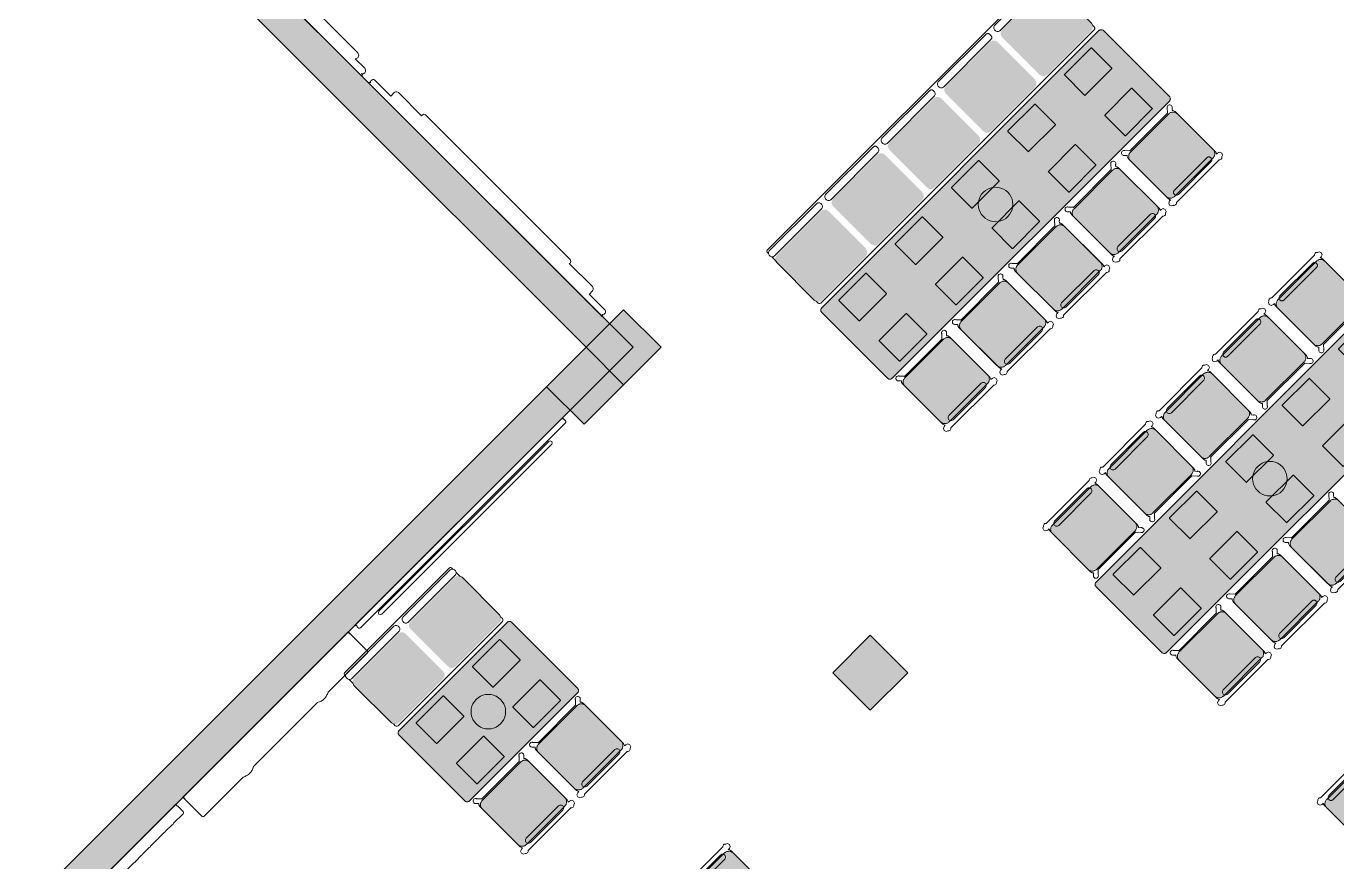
# Model space of a CAD drawing. Extents: x 2172.2 to 2210.6, y 415.3 to 458.1.
# Drawn here: x 2172.39 to 2182.26, y 441.5 to 447.79 of the extents above; entities that cross this region are included whole.
import ezdxf

# ---------------------------------------------------------------- set-up
doc = ezdxf.new("R2010")
doc.units = 0
for name, color, linetype, lineweight in [('AYAA_B2_BANQUETTES', 7, 'CONTINUOUS', 18), ('AYAA_B2_CHAIRS', 7, 'CONTINUOUS', 18), ('AYAA_B2_COLUMNS', 8, 'CONTINUOUS', 30), ('AYAA_B2_FINE_DETAIL', 8, 'CONTINUOUS', 9), ('AYAA_B2_TABLES', 7, 'CONTINUOUS', 18), ('AYAA_B2_WALL_DECOR', 32, 'CONTINUOUS', 13), ('AYAA_B2_WALLS', 7, 'CONTINUOUS', 30)]:
    doc.layers.add(name, color=color, linetype=linetype, lineweight=lineweight)

# ---------------------------------------------------------------- blocks, each defined once
blk = doc.blocks.new('AYAA_B2_ARCHITECTURE')
at = {"layer": 'AYAA_B2_COLUMNS', "true_color": 0xc2b092}
for points in [[(-13.110547, 11.08629), (-13.393355, 11.369164), (-13.110547, 11.651969), (-12.827707, 11.369129)], [(-13.020992, 11.175842), (-13.407532, 10.789306), (-13.69034, 11.07218), (-13.393366, 11.369152), (-13.110547, 11.08629)], [(-10.97166, 8.919112), (-11.254499, 8.636272), (-11.537308, 8.919147), (-11.254499, 9.201951)]]:
    blk.add_hatch(color=256, dxfattribs=at).paths.add_polyline_path(points)
at = {"layer": 'AYAA_B2_WALLS', "true_color": 0xe4e1d8}
blk.add_hatch(color=256, dxfattribs=at).paths.add_polyline_path([(-17.430969, 6.977996), (-17.607746, 7.154773), (-13.39339, 11.369129), (-17.363581, 15.33932), (-17.186804, 15.516096), (-13.039837, 11.369129)])
at = {"layer": 'AYAA_B2_COLUMNS', "linetype": 'CONTINUOUS', "lineweight": -2}
for points in [[(-13.110547, 11.08629), (-13.393355, 11.369164), (-13.110547, 11.651969), (-12.827707, 11.369129)], [(-13.020992, 11.175842), (-13.407532, 10.789306), (-13.69034, 11.07218), (-13.393366, 11.369152), (-13.110547, 11.08629)], [(-10.97166, 8.919112), (-11.254499, 8.636272), (-11.537308, 8.919147), (-11.254499, 9.201951)]]:
    blk.add_lwpolyline(points, close=True, dxfattribs=at)
at = {"layer": 'AYAA_B2_WALLS', "linetype": 'CONTINUOUS', "lineweight": -2}
blk.add_lwpolyline([(-17.430969, 6.977996), (-17.607746, 7.154773), (-13.39339, 11.369129), (-17.363581, 15.33932), (-17.186804, 15.516096), (-13.039837, 11.369129)], close=True, dxfattribs=at)
blk = doc.blocks.new('AYAA_B2_CHAIR_OLIVE')
at = {"true_color": 0xd7dec3}
blk.add_hatch(color=256, dxfattribs=at).paths.add_polyline_path([(-0.247475, -0.204863), (-0.248872, -0.200013), (-0.249717, -0.195038), (-0.25, -0.19), (-0.25, 0.19), (-0.249717, 0.195038), (-0.248872, 0.200013), (-0.247475, 0.204863), (-0.245544, 0.209525), (-0.243103, 0.213941), (-0.240182, 0.218057), (-0.23682, 0.22182), (-0.233057, 0.225182), (-0.228941, 0.228103), (-0.224525, 0.230544), (-0.219863, 0.232475), (-0.215013, 0.233872), (-0.210038, 0.234717), (-0.205, 0.235), (0.205, 0.235), (0.210038, 0.234717), (0.215013, 0.233872), (0.219863, 0.232475), (0.224525, 0.230544), (0.228941, 0.228103), (0.233057, 0.225182), (0.23682, 0.22182), (0.240182, 0.218057), (0.243103, 0.213941), (0.245544, 0.209525), (0.247475, 0.204863), (0.248872, 0.200013), (0.249717, 0.195038), (0.25, 0.19), (0.25, -0.19), (0.249717, -0.195038), (0.248872, -0.200013), (0.247475, -0.204863), (0.245544, -0.209525), (0.243103, -0.213941), (0.240182, -0.218057), (0.23682, -0.22182), (0.233057, -0.225182), (0.228941, -0.228103), (0.224525, -0.230544), (0.219863, -0.232475), (0.215013, -0.233872), (0.210038, -0.234717), (0.205, -0.235), (-0.205, -0.235), (-0.210038, -0.234717), (-0.215013, -0.233872), (-0.219863, -0.232475), (-0.224525, -0.230544), (-0.228941, -0.228103), (-0.233057, -0.225182), (-0.23682, -0.22182), (-0.240182, -0.218057), (-0.243103, -0.213941), (-0.245544, -0.209525)])
at = {"color": 0, "linetype": 'CONTINUOUS', "lineweight": -2}
for points in [[(-0.255, -0.233), (-0.242972, -0.233), (-0.245992, -0.22998), (-0.25, -0.215), (-0.25, 0.215), (-0.245992, 0.22998), (-0.240149, 0.235823), (-0.252556, 0.249383), (-0.254118, 0.250179), (-0.258321, 0.254382), (-0.26102, 0.259679), (-0.26195, 0.26555), (-0.26102, 0.271421), (-0.258321, 0.276718), (-0.254118, 0.280921), (-0.248821, 0.28362), (-0.24295, 0.28455), (-0.237079, 0.28362), (-0.231782, 0.280921), (-0.227579, 0.276718), (-0.22608, 0.273776), (-0.20172, 0.24715), (-0.200943, 0.245), (0.200943, 0.245), (0.20172, 0.24715), (0.22608, 0.273776), (0.227579, 0.276718), (0.231782, 0.280921), (0.237079, 0.28362), (0.24295, 0.28455), (0.248821, 0.28362), (0.254118, 0.280921), (0.258321, 0.276718), (0.26102, 0.271421), (0.26195, 0.26555), (0.26102, 0.259679), (0.258321, 0.254382), (0.254118, 0.250179), (0.252556, 0.249383), (0.240149, 0.235823), (0.245992, 0.22998), (0.25, 0.215), (0.25, -0.215), (0.245992, -0.22998), (0.242972, -0.233), (0.255, -0.233), (0.270556, -0.239444), (0.277, -0.255), (0.270556, -0.270556), (0.259027, -0.275332), (0.258321, -0.276718), (0.254118, -0.280921), (0.248821, -0.28362), (0.24295, -0.28455), (0.237079, -0.28362), (0.231782, -0.280921), (0.227861, -0.277), (-0.227861, -0.277), (-0.231782, -0.280921), (-0.237079, -0.28362), (-0.24295, -0.28455), (-0.248821, -0.28362), (-0.254118, -0.280921), (-0.258321, -0.276718), (-0.259027, -0.275332), (-0.270556, -0.270556), (-0.277, -0.255), (-0.270556, -0.239444)], [(-0.247475, -0.204863), (-0.248872, -0.200013), (-0.249717, -0.195038), (-0.25, -0.19), (-0.25, 0.19), (-0.249717, 0.195038), (-0.248872, 0.200013), (-0.247475, 0.204863), (-0.245544, 0.209525), (-0.243103, 0.213941), (-0.240182, 0.218057), (-0.23682, 0.22182), (-0.233057, 0.225182), (-0.228941, 0.228103), (-0.224525, 0.230544), (-0.219863, 0.232475), (-0.215013, 0.233872), (-0.210038, 0.234717), (-0.205, 0.235), (0.205, 0.235), (0.210038, 0.234717), (0.215013, 0.233872), (0.219863, 0.232475), (0.224525, 0.230544), (0.228941, 0.228103), (0.233057, 0.225182), (0.23682, 0.22182), (0.240182, 0.218057), (0.243103, 0.213941), (0.245544, 0.209525), (0.247475, 0.204863), (0.248872, 0.200013), (0.249717, 0.195038), (0.25, 0.19), (0.25, -0.19), (0.249717, -0.195038), (0.248872, -0.200013), (0.247475, -0.204863), (0.245544, -0.209525), (0.243103, -0.213941), (0.240182, -0.218057), (0.23682, -0.22182), (0.233057, -0.225182), (0.228941, -0.228103), (0.224525, -0.230544), (0.219863, -0.232475), (0.215013, -0.233872), (0.210038, -0.234717), (0.205, -0.235), (-0.205, -0.235), (-0.210038, -0.234717), (-0.215013, -0.233872), (-0.219863, -0.232475), (-0.224525, -0.230544), (-0.228941, -0.228103), (-0.233057, -0.225182), (-0.23682, -0.22182), (-0.240182, -0.218057), (-0.243103, -0.213941), (-0.245544, -0.209525)], [(-0.183735, -0.203506), (-0.1725, -0.2005), (0.1725, -0.2005), (0.183735, -0.203506), (0.191994, -0.211765), (0.195, -0.223), (0.191994, -0.234235), (0.183735, -0.242494), (0.1725, -0.2455), (-0.1725, -0.2455), (-0.183735, -0.242494), (-0.191994, -0.234235), (-0.195, -0.223), (-0.191994, -0.211765)]]:
    blk.add_lwpolyline(points, close=True, dxfattribs=at)
blk = doc.blocks.new('AYAA_B2_DINING_5')
at = {"true_color": 0xefe8d6}
blk.add_hatch(color=256, dxfattribs=at).paths.add_polyline_path([(-1.5, -0.35), (-1.5, 0.35), (-1.499692, 0.353911), (-1.498776, 0.357725), (-1.497275, 0.36135), (-1.495225, 0.364695), (-1.492678, 0.367678), (-1.489695, 0.370225), (-1.48635, 0.372275), (-1.482725, 0.373776), (-1.478911, 0.374692), (-1.475, 0.375), (1.475, 0.375), (1.478911, 0.374692), (1.482725, 0.373776), (1.48635, 0.372275), (1.489695, 0.370225), (1.492678, 0.367678), (1.495225, 0.364695), (1.497275, 0.36135), (1.498776, 0.357725), (1.499692, 0.353911), (1.5, 0.35), (1.5, -0.35), (1.499692, -0.353911), (1.498776, -0.357725), (1.497275, -0.36135), (1.495225, -0.364695), (1.492678, -0.367678), (1.489695, -0.370225), (1.48635, -0.372275), (1.482725, -0.373776), (1.478911, -0.374692), (1.475, -0.375), (-1.475, -0.375), (-1.478911, -0.374692), (-1.482725, -0.373776), (-1.48635, -0.372275), (-1.489695, -0.370225), (-1.492678, -0.367678), (-1.495225, -0.364695), (-1.497275, -0.36135), (-1.498776, -0.357725), (-1.499692, -0.353911)])
at = {"color": 0, "linetype": 'CONTINUOUS', "lineweight": -2}
blk.add_lwpolyline([(-1.5, 0.35), (-1.499692, 0.353911), (-1.498776, 0.357725), (-1.497275, 0.36135), (-1.495225, 0.364695), (-1.492678, 0.367678), (-1.489695, 0.370225), (-1.48635, 0.372275), (-1.482725, 0.373776), (-1.478911, 0.374692), (-1.475, 0.375), (1.475, 0.375), (1.478911, 0.374692), (1.482725, 0.373776), (1.48635, 0.372275), (1.489695, 0.370225), (1.492678, 0.367678), (1.495225, 0.364695), (1.497275, 0.36135), (1.498776, 0.357725), (1.499692, 0.353911), (1.5, 0.35), (1.5, -0.35), (1.499692, -0.353911), (1.498776, -0.357725), (1.497275, -0.36135), (1.495225, -0.364695), (1.492678, -0.367678), (1.489695, -0.370225), (1.48635, -0.372275), (1.482725, -0.373776), (1.478911, -0.374692), (1.475, -0.375), (-1.475, -0.375), (-1.478911, -0.374692), (-1.482725, -0.373776), (-1.48635, -0.372275), (-1.489695, -0.370225), (-1.492678, -0.367678), (-1.495225, -0.364695), (-1.497275, -0.36135), (-1.498776, -0.357725), (-1.499692, -0.353911), (-1.5, -0.35)], close=True, dxfattribs=at)
at = {"layer": 'AYAA_B2_FINE_DETAIL', "linetype": 'CONTINUOUS', "lineweight": -2}
for points in [[(-1.057, 0.325), (-1.056001, 0.324733), (-1.055267, 0.323999), (-1.055, 0.323), (-1.055, 0.107), (-1.055267, 0.106001), (-1.056001, 0.105267), (-1.057, 0.105), (-1.343, 0.105), (-1.343999, 0.105267), (-1.344733, 0.106001), (-1.345, 0.107), (-1.345, 0.323), (-1.344733, 0.323999), (-1.343999, 0.324733), (-1.343, 0.325)], [(-0.745, 0.107), (-0.745, 0.323), (-0.744733, 0.323999), (-0.743999, 0.324733), (-0.743, 0.325), (-0.457, 0.325), (-0.456001, 0.324733), (-0.455267, 0.323999), (-0.455, 0.323), (-0.455, 0.107), (-0.455267, 0.106001), (-0.456001, 0.105267), (-0.457, 0.105), (-0.743, 0.105), (-0.743999, 0.105267), (-0.744733, 0.106001)], [(-0.145, 0.107), (-0.145, 0.323), (-0.144733, 0.323999), (-0.143999, 0.324733), (-0.143, 0.325), (0.143, 0.325), (0.143999, 0.324733), (0.144733, 0.323999), (0.145, 0.323), (0.145, 0.107), (0.144733, 0.106001), (0.143999, 0.105267), (0.143, 0.105), (-0.143, 0.105), (-0.143999, 0.105267), (-0.144733, 0.106001)], [(0.455267, 0.323999), (0.456001, 0.324733), (0.457, 0.325), (0.743, 0.325), (0.743999, 0.324733), (0.744733, 0.323999), (0.745, 0.323), (0.745, 0.107), (0.744733, 0.106001), (0.743999, 0.105267), (0.743, 0.105), (0.457, 0.105), (0.456001, 0.105267), (0.455267, 0.106001), (0.455, 0.107), (0.455, 0.323)], [(1.057, 0.325), (1.343, 0.325), (1.343999, 0.324733), (1.344733, 0.323999), (1.345, 0.323), (1.345, 0.107), (1.344733, 0.106001), (1.343999, 0.105267), (1.343, 0.105), (1.057, 0.105), (1.056001, 0.105267), (1.055267, 0.106001), (1.055, 0.107), (1.055, 0.323), (1.055267, 0.323999), (1.056001, 0.324733)], [(-0.123637, 0.040172), (-0.115831, 0.059019), (-0.105172, 0.076412), (-0.091924, 0.091924), (-0.076412, 0.105172), (-0.059019, 0.115831), (-0.040172, 0.123637), (-0.020336, 0.128399), (0, 0.13), (0.020336, 0.128399), (0.040172, 0.123637), (0.059019, 0.115831), (0.076412, 0.105172), (0.091924, 0.091924), (0.105172, 0.076412), (0.115831, 0.059019), (0.123637, 0.040172), (0.128399, 0.020336), (0.13, 0), (0.128399, -0.020336), (0.123637, -0.040172), (0.115831, -0.059019), (0.105172, -0.076412), (0.091924, -0.091924), (0.076412, -0.105172), (0.059019, -0.115831), (0.040172, -0.123637), (0.020336, -0.128399), (0, -0.13), (-0.020336, -0.128399), (-0.040172, -0.123637), (-0.059019, -0.115831), (-0.076412, -0.105172), (-0.091924, -0.091924), (-0.105172, -0.076412), (-0.115831, -0.059019), (-0.123637, -0.040172), (-0.128399, -0.020336), (-0.13, 0), (-0.128399, 0.020336)], [(-1.056001, -0.105267), (-1.055267, -0.106001), (-1.055, -0.107), (-1.055, -0.323), (-1.055267, -0.323999), (-1.056001, -0.324733), (-1.057, -0.325), (-1.343, -0.325), (-1.343999, -0.324733), (-1.344733, -0.323999), (-1.345, -0.323), (-1.345, -0.107), (-1.344733, -0.106001), (-1.343999, -0.105267), (-1.343, -0.105), (-1.057, -0.105)], [(-0.744733, -0.106001), (-0.743999, -0.105267), (-0.743, -0.105), (-0.457, -0.105), (-0.456001, -0.105267), (-0.455267, -0.106001), (-0.455, -0.107), (-0.455, -0.323), (-0.455267, -0.323999), (-0.456001, -0.324733), (-0.457, -0.325), (-0.743, -0.325), (-0.743999, -0.324733), (-0.744733, -0.323999), (-0.745, -0.323), (-0.745, -0.107)], [(-0.144733, -0.106001), (-0.143999, -0.105267), (-0.143, -0.105), (0.143, -0.105), (0.143999, -0.105267), (0.144733, -0.106001), (0.145, -0.107), (0.145, -0.323), (0.144733, -0.323999), (0.143999, -0.324733), (0.143, -0.325), (-0.143, -0.325), (-0.143999, -0.324733), (-0.144733, -0.323999), (-0.145, -0.323), (-0.145, -0.107)], [(0.457, -0.105), (0.743, -0.105), (0.743999, -0.105267), (0.744733, -0.106001), (0.745, -0.107), (0.745, -0.323), (0.744733, -0.323999), (0.743999, -0.324733), (0.743, -0.325), (0.457, -0.325), (0.456001, -0.324733), (0.455267, -0.323999), (0.455, -0.323), (0.455, -0.107), (0.455267, -0.106001), (0.456001, -0.105267)], [(1.055267, -0.106001), (1.056001, -0.105267), (1.057, -0.105), (1.343, -0.105), (1.343999, -0.105267), (1.344733, -0.106001), (1.345, -0.107), (1.345, -0.323), (1.344733, -0.323999), (1.343999, -0.324733), (1.343, -0.325), (1.057, -0.325), (1.056001, -0.324733), (1.055267, -0.323999), (1.055, -0.323), (1.055, -0.107)]]:
    blk.add_lwpolyline(points, close=True, dxfattribs=at)
blk = doc.blocks.new('AYAA_B2_DINING_2')
at = {"true_color": 0xefe8d6}
blk.add_hatch(color=256, dxfattribs=at).paths.add_polyline_path([(-0.595225, -0.364695), (-0.597275, -0.36135), (-0.598776, -0.357725), (-0.599692, -0.353911), (-0.6, -0.35), (-0.6, 0.35), (-0.599692, 0.353911), (-0.598776, 0.357725), (-0.597275, 0.36135), (-0.595225, 0.364695), (-0.592678, 0.367678), (-0.589695, 0.370225), (-0.58635, 0.372275), (-0.582725, 0.373776), (-0.578911, 0.374692), (-0.575, 0.375), (0.575, 0.375), (0.578911, 0.374692), (0.582725, 0.373776), (0.58635, 0.372275), (0.589695, 0.370225), (0.592678, 0.367678), (0.595225, 0.364695), (0.597275, 0.36135), (0.598776, 0.357725), (0.599692, 0.353911), (0.6, 0.35), (0.6, -0.35), (0.599692, -0.353911), (0.598776, -0.357725), (0.597275, -0.36135), (0.595225, -0.364695), (0.592678, -0.367678), (0.589695, -0.370225), (0.58635, -0.372275), (0.582725, -0.373776), (0.578911, -0.374692), (0.575, -0.375), (-0.575, -0.375), (-0.578911, -0.374692), (-0.582725, -0.373776), (-0.58635, -0.372275), (-0.589695, -0.370225), (-0.592678, -0.367678)])
at = {"color": 0, "linetype": 'CONTINUOUS', "lineweight": -2}
blk.add_lwpolyline([(-0.599692, 0.353911), (-0.598776, 0.357725), (-0.597275, 0.36135), (-0.595225, 0.364695), (-0.592678, 0.367678), (-0.589695, 0.370225), (-0.58635, 0.372275), (-0.582725, 0.373776), (-0.578911, 0.374692), (-0.575, 0.375), (0.575, 0.375), (0.578911, 0.374692), (0.582725, 0.373776), (0.58635, 0.372275), (0.589695, 0.370225), (0.592678, 0.367678), (0.595225, 0.364695), (0.597275, 0.36135), (0.598776, 0.357725), (0.599692, 0.353911), (0.6, 0.35), (0.6, -0.35), (0.599692, -0.353911), (0.598776, -0.357725), (0.597275, -0.36135), (0.595225, -0.364695), (0.592678, -0.367678), (0.589695, -0.370225), (0.58635, -0.372275), (0.582725, -0.373776), (0.578911, -0.374692), (0.575, -0.375), (-0.575, -0.375), (-0.578911, -0.374692), (-0.582725, -0.373776), (-0.58635, -0.372275), (-0.589695, -0.370225), (-0.592678, -0.367678), (-0.595225, -0.364695), (-0.597275, -0.36135), (-0.598776, -0.357725), (-0.599692, -0.353911), (-0.6, -0.35), (-0.6, 0.35)], close=True, dxfattribs=at)
at = {"layer": 'AYAA_B2_FINE_DETAIL', "linetype": 'CONTINUOUS', "lineweight": -2}
for points in [[(-0.443, 0.325), (-0.157, 0.325), (-0.156001, 0.324733), (-0.155267, 0.323999), (-0.155, 0.323), (-0.155, 0.107), (-0.155267, 0.106001), (-0.156001, 0.105267), (-0.157, 0.105), (-0.443, 0.105), (-0.443999, 0.105267), (-0.444733, 0.106001), (-0.445, 0.107), (-0.445, 0.323), (-0.444733, 0.323999), (-0.443999, 0.324733)], [(0.155, 0.323), (0.155267, 0.323999), (0.156001, 0.324733), (0.157, 0.325), (0.443, 0.325), (0.443999, 0.324733), (0.444733, 0.323999), (0.445, 0.323), (0.445, 0.107), (0.444733, 0.106001), (0.443999, 0.105267), (0.443, 0.105), (0.157, 0.105), (0.156001, 0.105267), (0.155267, 0.106001), (0.155, 0.107)], [(-0.123637, 0.040172), (-0.115831, 0.059019), (-0.105172, 0.076412), (-0.091924, 0.091924), (-0.076412, 0.105172), (-0.059019, 0.115831), (-0.040172, 0.123637), (-0.020336, 0.128399), (0, 0.13), (0.020336, 0.128399), (0.040172, 0.123637), (0.059019, 0.115831), (0.076412, 0.105172), (0.091924, 0.091924), (0.105172, 0.076412), (0.115831, 0.059019), (0.123637, 0.040172), (0.128399, 0.020336), (0.13, 0), (0.128399, -0.020336), (0.123637, -0.040172), (0.115831, -0.059019), (0.105172, -0.076412), (0.091924, -0.091924), (0.076412, -0.105172), (0.059019, -0.115831), (0.040172, -0.123637), (0.020336, -0.128399), (0, -0.13), (-0.020336, -0.128399), (-0.040172, -0.123637), (-0.059019, -0.115831), (-0.076412, -0.105172), (-0.091924, -0.091924), (-0.105172, -0.076412), (-0.115831, -0.059019), (-0.123637, -0.040172), (-0.128399, -0.020336), (-0.13, 0), (-0.128399, 0.020336)], [(-0.443999, -0.105267), (-0.443, -0.105), (-0.157, -0.105), (-0.156001, -0.105267), (-0.155267, -0.106001), (-0.155, -0.107), (-0.155, -0.323), (-0.155267, -0.323999), (-0.156001, -0.324733), (-0.157, -0.325), (-0.443, -0.325), (-0.443999, -0.324733), (-0.444733, -0.323999), (-0.445, -0.323), (-0.445, -0.107), (-0.444733, -0.106001)], [(0.155267, -0.106001), (0.156001, -0.105267), (0.157, -0.105), (0.443, -0.105), (0.443999, -0.105267), (0.444733, -0.106001), (0.445, -0.107), (0.445, -0.323), (0.444733, -0.323999), (0.443999, -0.324733), (0.443, -0.325), (0.157, -0.325), (0.156001, -0.324733), (0.155267, -0.323999), (0.155, -0.323), (0.155, -0.107)]]:
    blk.add_lwpolyline(points, close=True, dxfattribs=at)
blk = doc.blocks.new('AYAA_B2_PERIMETER_BENCH_2')
at = {"true_color": 0xe8ddc8}
for points in [[(-0.535, 0.26), (-0.065, 0.26), (-0.045026, 0.254656), (-0.030344, 0.239974), (-0.025, 0.22), (-0.025, -0.18), (-0.030344, -0.199974), (-0.045026, -0.214656), (-0.065, -0.22), (-0.535, -0.22), (-0.554974, -0.214656), (-0.569656, -0.199974), (-0.575, -0.18), (-0.575, 0.22), (-0.569656, 0.239974), (-0.554974, 0.254656)], [(0.065, 0.26), (0.535, 0.26), (0.554974, 0.254656), (0.569656, 0.239974), (0.575, 0.22), (0.575, -0.18), (0.569656, -0.199974), (0.554974, -0.214656), (0.535, -0.22), (0.065, -0.22), (0.045026, -0.214656), (0.030344, -0.199974), (0.025, -0.18), (0.025, 0.22), (0.030344, 0.239974), (0.045026, 0.254656)]]:
    blk.add_hatch(color=256, dxfattribs=at).paths.add_polyline_path(points)
at = {"color": 0, "linetype": 'CONTINUOUS', "lineweight": -2}
for points in [[(-0.57, -0.236453), (-0.57, -0.198688), (-0.575, -0.18), (-0.575, 0.22), (-0.57, 0.238688), (-0.57, 0.255), (-0.567996, 0.26249), (-0.56249, 0.267996), (-0.555, 0.27), (0.555, 0.27), (0.56249, 0.267996), (0.567996, 0.26249), (0.57, 0.255), (0.57, 0.238688), (0.575, 0.22), (0.575, -0.18), (0.57, -0.198688), (0.57, -0.236453), (0.572061, -0.238514), (0.575, -0.2495), (0.575, -0.2605), (0.572061, -0.271486), (0.569799, -0.273748), (0.57, -0.2745), (0.57, -0.2855), (0.568397, -0.291492), (0.563992, -0.295897), (0.558, -0.2975), (-0.558, -0.2975), (-0.563992, -0.295897), (-0.568397, -0.291492), (-0.57, -0.2855), (-0.57, -0.2745), (-0.569799, -0.273748), (-0.572061, -0.271486), (-0.575, -0.2605), (-0.575, -0.2495), (-0.572061, -0.238514)], [(-0.553, -0.2275), (-0.047, -0.2275), (-0.036014, -0.230439), (-0.027939, -0.238514), (-0.025, -0.2495), (-0.025, -0.2605), (-0.027939, -0.271486), (-0.036014, -0.279561), (-0.047, -0.2825), (-0.553, -0.2825), (-0.563986, -0.279561), (-0.572061, -0.271486), (-0.575, -0.2605), (-0.575, -0.2495), (-0.572061, -0.238514), (-0.563986, -0.230439)], [(0.047, -0.2275), (0.553, -0.2275), (0.563986, -0.230439), (0.572061, -0.238514), (0.575, -0.2495), (0.575, -0.2605), (0.572061, -0.271486), (0.563986, -0.279561), (0.553, -0.2825), (0.047, -0.2825), (0.036014, -0.279561), (0.027939, -0.271486), (0.025, -0.2605), (0.025, -0.2495), (0.027939, -0.238514), (0.036014, -0.230439)]]:
    blk.add_lwpolyline(points, close=True, dxfattribs=at)
blk = doc.blocks.new('AYAA_B2_PERIMETER_BENCH_5')
at = {"true_color": 0xe8ddc8}
for points in [[(-1.475, 0.22), (-1.469656, 0.239974), (-1.454974, 0.254656), (-1.435, 0.26), (-0.965, 0.26), (-0.945026, 0.254656), (-0.930344, 0.239974), (-0.925, 0.22), (-0.925, -0.18), (-0.930344, -0.199974), (-0.945026, -0.214656), (-0.965, -0.22), (-1.435, -0.22), (-1.454974, -0.214656), (-1.469656, -0.199974), (-1.475, -0.18)], [(-0.869656, 0.239974), (-0.854974, 0.254656), (-0.835, 0.26), (-0.365, 0.26), (-0.345026, 0.254656), (-0.330344, 0.239974), (-0.325, 0.22), (-0.325, -0.18), (-0.330344, -0.199974), (-0.345026, -0.214656), (-0.365, -0.22), (-0.835, -0.22), (-0.854974, -0.214656), (-0.869656, -0.199974), (-0.875, -0.18), (-0.875, 0.22)], [(-0.269656, 0.239974), (-0.254974, 0.254656), (-0.235, 0.26), (0.235, 0.26), (0.254974, 0.254656), (0.269656, 0.239974), (0.275, 0.22), (0.275, -0.18), (0.269656, -0.199974), (0.254974, -0.214656), (0.235, -0.22), (-0.235, -0.22), (-0.254974, -0.214656), (-0.269656, -0.199974), (-0.275, -0.18), (-0.275, 0.22)], [(0.345026, 0.254656), (0.365, 0.26), (0.835, 0.26), (0.854974, 0.254656), (0.869656, 0.239974), (0.875, 0.22), (0.875, -0.18), (0.869656, -0.199974), (0.854974, -0.214656), (0.835, -0.22), (0.365, -0.22), (0.345026, -0.214656), (0.330344, -0.199974), (0.325, -0.18), (0.325, 0.22), (0.330344, 0.239974)], [(0.965, 0.26), (1.435, 0.26), (1.454974, 0.254656), (1.469656, 0.239974), (1.475, 0.22), (1.475, -0.18), (1.469656, -0.199974), (1.454974, -0.214656), (1.435, -0.22), (0.965, -0.22), (0.945026, -0.214656), (0.930344, -0.199974), (0.925, -0.18), (0.925, 0.22), (0.930344, 0.239974), (0.945026, 0.254656)]]:
    blk.add_hatch(color=256, dxfattribs=at).paths.add_polyline_path(points)
at = {"color": 0, "linetype": 'CONTINUOUS', "lineweight": -2}
for points in [[(-1.472061, -0.271486), (-1.475, -0.2605), (-1.475, -0.2495), (-1.472061, -0.238514), (-1.47, -0.236453), (-1.47, -0.198688), (-1.475, -0.18), (-1.475, 0.22), (-1.47, 0.238688), (-1.47, 0.255), (-1.467996, 0.26249), (-1.46249, 0.267996), (-1.455, 0.27), (1.455, 0.27), (1.46249, 0.267996), (1.467996, 0.26249), (1.47, 0.255), (1.47, 0.238688), (1.475, 0.22), (1.475, -0.18), (1.47, -0.198688), (1.47, -0.236453), (1.472061, -0.238514), (1.475, -0.2495), (1.475, -0.2605), (1.472061, -0.271486), (1.469799, -0.273748), (1.47, -0.2745), (1.47, -0.2855), (1.468397, -0.291492), (1.463992, -0.295897), (1.458, -0.2975), (-1.458, -0.2975), (-1.463992, -0.295897), (-1.468397, -0.291492), (-1.47, -0.2855), (-1.47, -0.2745), (-1.469799, -0.273748)], [(-1.463986, -0.230439), (-1.453, -0.2275), (-0.947, -0.2275), (-0.936014, -0.230439), (-0.927939, -0.238514), (-0.925, -0.2495), (-0.925, -0.2605), (-0.927939, -0.271486), (-0.936014, -0.279561), (-0.947, -0.2825), (-1.453, -0.2825), (-1.463986, -0.279561), (-1.472061, -0.271486), (-1.475, -0.2605), (-1.475, -0.2495), (-1.472061, -0.238514)], [(-0.872061, -0.238514), (-0.863985, -0.230439), (-0.853, -0.2275), (-0.347, -0.2275), (-0.336014, -0.230439), (-0.327939, -0.238514), (-0.325, -0.2495), (-0.325, -0.2605), (-0.327939, -0.271486), (-0.336014, -0.279561), (-0.347, -0.2825), (-0.853, -0.2825), (-0.863985, -0.279561), (-0.872061, -0.271486), (-0.875, -0.2605), (-0.875, -0.2495)], [(-0.272061, -0.238514), (-0.263986, -0.230439), (-0.253, -0.2275), (0.253, -0.2275), (0.263986, -0.230439), (0.272061, -0.238514), (0.275, -0.2495), (0.275, -0.2605), (0.272061, -0.271486), (0.263986, -0.279561), (0.253, -0.2825), (-0.253, -0.2825), (-0.263986, -0.279561), (-0.272061, -0.271486), (-0.275, -0.2605), (-0.275, -0.2495)], [(0.325, -0.2495), (0.327939, -0.238514), (0.336014, -0.230439), (0.347, -0.2275), (0.853, -0.2275), (0.863985, -0.230439), (0.872061, -0.238514), (0.875, -0.2495), (0.875, -0.2605), (0.872061, -0.271486), (0.863985, -0.279561), (0.853, -0.2825), (0.347, -0.2825), (0.336014, -0.279561), (0.327939, -0.271486), (0.325, -0.2605)], [(0.925, -0.2495), (0.927939, -0.238514), (0.936014, -0.230439), (0.947, -0.2275), (1.453, -0.2275), (1.463986, -0.230439), (1.472061, -0.238514), (1.475, -0.2495), (1.475, -0.2605), (1.472061, -0.271486), (1.463986, -0.279561), (1.453, -0.2825), (0.947, -0.2825), (0.936014, -0.279561), (0.927939, -0.271486), (0.925, -0.2605)]]:
    blk.add_lwpolyline(points, close=True, dxfattribs=at)
blk = doc.blocks.new('AYAA_B2_UNIQUE_WALL_COMPOSITION_01')
at = {"color": 0, "linetype": 'CONTINUOUS', "lineweight": -2}
blk.add_lwpolyline([(-0.88, -0.008), (-0.878931, -0.004005), (-0.875994, -0.001069), (-0.872429, -0.000115), (-0.872314, 0), (-0.88, 0), (-0.88, 0.013), (0.88, 0.013), (0.88, 0), (0.872314, 0), (0.872429, -0.000115), (0.875994, -0.001069), (0.878931, -0.004005), (0.88, -0.008), (0.88, -0.192), (0.878931, -0.195995), (0.875994, -0.198931), (0.872, -0.2), (0.451423, -0.2), (0.444652, -0.203656), (0.438095, -0.206627), (0.431358, -0.209162), (0.42447, -0.211252), (0.41746, -0.212886), (0.410358, -0.214059), (0.403194, -0.214764), (0.396, -0.215), (0.388805, -0.214764), (0.381642, -0.214059), (0.37454, -0.212886), (0.36753, -0.211252), (0.360641, -0.209162), (0.353905, -0.206627), (0.347348, -0.203656), (0.340577, -0.2), (-0.340577, -0.2), (-0.347348, -0.203656), (-0.353905, -0.206627), (-0.360641, -0.209162), (-0.36753, -0.211252), (-0.37454, -0.212886), (-0.381642, -0.214059), (-0.388805, -0.214764), (-0.396, -0.215), (-0.403194, -0.214764), (-0.410358, -0.214059), (-0.41746, -0.212886), (-0.42447, -0.211252), (-0.431358, -0.209162), (-0.438095, -0.206627), (-0.444652, -0.203656), (-0.451423, -0.2), (-0.872, -0.2), (-0.875994, -0.198931), (-0.878931, -0.195995), (-0.88, -0.192)], close=True, dxfattribs=at)
blk = doc.blocks.new('AYAA_B2_UNIQUE_WALL_COMPOSITION_04')
at = {"color": 0, "linetype": 'CONTINUOUS', "lineweight": -2}
for points in [[(-0.256819, -0.092), (-0.77771, -0.092), (-0.796802, -0.084092), (-0.80471, -0.065), (-0.797254, -0.047), (-0.897507, -0.047), (-0.90999, -0.04366), (-0.919167, -0.034484), (-0.922507, -0.022), (-0.919167, -0.009516), (-0.90999, -0.00034), (-0.908719, 0), (-0.922507, 0), (-0.922507, 0.011), (0.922507, 0.011), (0.922507, 0), (0.908719, 0), (0.90999, -0.00034), (0.919167, -0.009516), (0.922507, -0.022), (0.919167, -0.034484), (0.90999, -0.04366), (0.897507, -0.047), (0.6931, -0.047), (0.700542, -0.065), (0.692648, -0.084092), (0.673591, -0.092), (-0.205073, -0.092), (-0.224165, -0.084092), (-0.23097, -0.067663), (-0.237763, -0.084092)], [(-0.224617, -0.047), (-0.237311, -0.047), (-0.23097, -0.062337)]]:
    blk.add_lwpolyline(points, close=True, dxfattribs=at)
blk = doc.blocks.new('AYAA_B2_UNIQUE_WALL_COMPOSITION_06')
at = {"color": 0, "linetype": 'CONTINUOUS', "lineweight": -2}
blk.add_lwpolyline([(-0.5675, -0.018), (-0.5675, -0.007), (0.5675, -0.007), (0.5675, -0.018), (0.562889, -0.018), (0.565897, -0.021008), (0.5675, -0.027), (0.5675, -0.083), (0.565897, -0.088992), (0.561492, -0.093397), (0.5555, -0.095), (0.45341, -0.095), (0.445893, -0.098439), (0.438376, -0.095), (0.372338, -0.095), (0.364821, -0.098439), (0.357305, -0.095), (0.291267, -0.095), (0.28375, -0.098439), (0.276233, -0.095), (0.210195, -0.095), (0.202679, -0.098439), (0.195162, -0.095), (0.129124, -0.095), (0.121607, -0.098439), (0.11409, -0.095), (0.048053, -0.095), (0.040536, -0.098439), (0.033019, -0.095), (-0.033019, -0.095), (-0.040536, -0.098439), (-0.048053, -0.095), (-0.11409, -0.095), (-0.121607, -0.098439), (-0.129124, -0.095), (-0.195162, -0.095), (-0.202679, -0.098439), (-0.210195, -0.095), (-0.276233, -0.095), (-0.28375, -0.098439), (-0.291267, -0.095), (-0.357305, -0.095), (-0.364821, -0.098439), (-0.372338, -0.095), (-0.438376, -0.095), (-0.445893, -0.098439), (-0.45341, -0.095), (-0.5555, -0.095), (-0.561492, -0.093397), (-0.565897, -0.088992), (-0.5675, -0.083), (-0.5675, -0.027), (-0.565897, -0.021008), (-0.562889, -0.018)], close=True, dxfattribs=at)
blk = doc.blocks.new('AYAA_B2_UNIQUE_WALL_COMPOSITION_27')
at = {"color": 0, "linetype": 'CONTINUOUS', "lineweight": -2}
for points in [[(-1.103088, -0.000782), (1.103088, -0.000782), (1.103088, -0.00977), (1.09621, -0.00977), (1.101123, -0.014682), (1.103088, -0.022027), (1.103088, -0.029381), (1.101123, -0.036725), (1.095724, -0.042124), (1.08838, -0.044088), (-1.08838, -0.044088), (-1.095724, -0.042124), (-1.101123, -0.036725), (-1.103088, -0.029381), (-1.103088, -0.022027), (-1.101123, -0.014682), (-1.09621, -0.00977), (-1.103088, -0.00977)], [(-0.914932, -0.05861), (-0.904532, -0.054302), (0.904532, -0.054302), (0.914932, -0.05861), (0.91924, -0.06901), (0.914932, -0.07941), (0.904532, -0.083718), (-0.904532, -0.083718), (-0.914932, -0.07941), (-0.91924, -0.06901)]]:
    blk.add_lwpolyline(points, close=True, dxfattribs=at)
blk = doc.blocks.new('AYAA_B2_UNIQUE_WALL_COMPOSITION_28')
at = {"color": 0, "linetype": 'CONTINUOUS', "lineweight": -2}
blk.add_lwpolyline([(-1.0557, -0.08096), (-1.0557, -0.04876), (-1.054962, -0.046), (-1.22544, -0.046), (-1.233709, -0.043788), (-1.239788, -0.037709), (-1.242, -0.02944), (-1.242, -0.02116), (-1.239788, -0.012891), (-1.234257, -0.00736), (-1.242, -0.00736), (-1.242, 0.00276), (1.242, 0.00276), (1.242, -0.00736), (1.234257, -0.00736), (1.239788, -0.012891), (1.242, -0.02116), (1.242, -0.02944), (1.239788, -0.037709), (1.233709, -0.043788), (1.22544, -0.046), (1.054962, -0.046), (1.0557, -0.04876), (1.0557, -0.08096), (1.052627, -0.092445), (1.044185, -0.100887), (1.0327, -0.10396), (0.784984, -0.10396), (0.787732, -0.11086), (0.78255, -0.123871), (0.77004, -0.12926), (-0.77004, -0.12926), (-0.783051, -0.123871), (-0.78844, -0.11086), (-0.785582, -0.10396), (-1.0327, -0.10396), (-1.044185, -0.100887), (-1.052627, -0.092445)], close=True, dxfattribs=at)

msp = doc.modelspace()

# ---------------------------------------------------------------- block references
at = {"layer": 'AYAA_B2_BANQUETTES', "linetype": 'CONTINUOUS', "xscale": 0.9999999407388813, "yscale": -0.9999999407388812, "rotation": 44.999997585163314}
for name, p in [('AYAA_B2_PERIMETER_BENCH_5', (2179.2117, 446.9219)), ('AYAA_B2_PERIMETER_BENCH_2', (2175.3933, 443.1035))]:
    msp.add_blockref(name, p, dxfattribs=at)
at = {"layer": 'AYAA_B2_CHAIRS', "linetype": 'CONTINUOUS'}
for p, xscale, yscale, rotation in [((2181.0148, 446.8158), 0.999999898592032, -0.9999998985920319, -135), ((2180.5905, 446.3915), 0.999999898592032, -0.9999998985920319, -135), ((2180.1663, 445.9673), 0.999999898592032, -0.9999998985920319, -135), ((2182.1249, 445.7056), 0.9999999407388813, -0.9999999407388812, 44.999997585163314), ((2179.742, 445.543), 0.999999898592032, -0.9999998985920319, -135), ((2181.7007, 445.2814), 0.9999999407388813, -0.9999999407388812, 44.999997585163314), ((2179.3177, 445.1187), 0.999999898592032, -0.9999998985920319, -135), ((2181.2764, 444.8571), 0.9999999407388813, -0.9999999407388812, 44.999997585163314), ((2180.8521, 444.4329), 0.9999999407388813, -0.9999999407388812, 44.999997585163314), ((2180.4279, 444.0086), 0.9999999407388813, -0.9999999407388812, 44.999997585163314), ((2182.231, 443.9025), 0.999999898592032, -0.9999998985920319, -135), ((2181.8067, 443.4783), 0.999999898592032, -0.9999998985920319, -135), ((2181.3825, 443.054), 0.999999898592032, -0.9999998985920319, -135), ((2176.56, 442.361), 0.999999898592032, -0.9999998985920319, -135), ((2176.1357, 441.9368), 0.999999898592032, -0.9999998985920319, -135), ((2182.4926, 441.9438), 0.9999999407388813, -0.9999999407388812, 44.999997585163314), ((2177.6702, 441.2509), 0.9999999407388813, -0.9999999407388812, 44.999997585163314)]:
    msp.add_blockref('AYAA_B2_CHAIR_OLIVE', p, dxfattribs=dict(at, xscale=xscale, yscale=yscale, rotation=rotation))
at = {"layer": 'AYAA_B2_TABLES', "linetype": 'CONTINUOUS', "xscale": 0.9999999407388813, "yscale": -0.9999999407388812, "rotation": 44.999997585163314}
for name, p in [('AYAA_B2_DINING_5', (2179.689, 446.4446)), ('AYAA_B2_DINING_5', (2181.7537, 444.3798)), ('AYAA_B2_DINING_2', (2175.8706, 442.6262))]:
    msp.add_blockref(name, p, dxfattribs=at)
at = {"layer": 'AYAA_B2_WALL_DECOR', "linetype": 'CONTINUOUS'}
for name, p, rotation in [('AYAA_B2_UNIQUE_WALL_COMPOSITION_04', (2174.2724, 448.0717), 135.0000000000008), ('AYAA_B2_UNIQUE_WALL_COMPOSITION_28', (2175.8502, 446.4823), 135.0000000000008), ('AYAA_B2_UNIQUE_WALL_COMPOSITION_27', (2175.6489, 444.0597), 44.99999999999926), ('AYAA_B2_UNIQUE_WALL_COMPOSITION_01', (2174.2034, 442.5947), 44.99999999999926), ('AYAA_B2_UNIQUE_WALL_COMPOSITION_06', (2173.1127, 441.5322), 44.99999999999926)]:
    msp.add_blockref(name, p, dxfattribs=dict(at, rotation=rotation))
at = {"layer": 'AYAA_B2_WALLS'}
msp.add_blockref('AYAA_B2_ARCHITECTURE', (2190, 434), dxfattribs=at)

doc.saveas('drawing.dxf')
